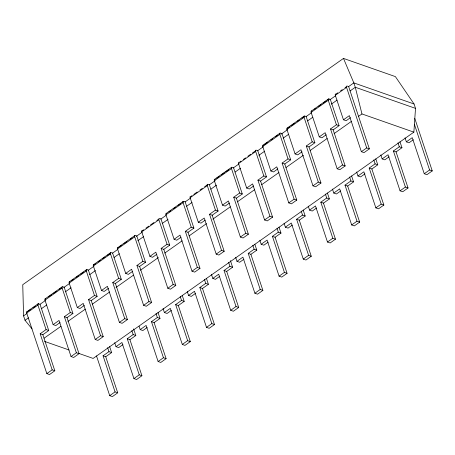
<?xml version="1.0" encoding="UTF-8"?>
<svg xmlns="http://www.w3.org/2000/svg" width="455" height="455" viewBox="0 0 455 455"><rect width="100%" height="100%" fill="white"/><g stroke="black" fill="none" stroke-linecap="round" stroke-linejoin="round"><path stroke-width="0.68" d="M78.487 353.296L93.127 358.426L413.862 132.143L415.512 108.375L414.056 104.002L395.389 76.611L343.485 58.416L22.75 284.699L23.575 315.895L25.031 320.269L32.032 328.902M26.851 311.766L38.089 303.832M45.142 298.861L62.284 286.764M69.336 281.793L86.478 269.696M93.531 264.719L110.673 252.627M117.726 247.651L134.868 235.554M166.115 213.514L183.257 201.417M214.504 179.372L231.652 167.275M262.893 145.23L280.041 133.133M287.088 128.162L304.236 116.065M311.283 111.094L328.43 98.997M28.563 310.97L30.809 309.383M33.056 307.796L35.308 306.215M37.555 304.628L38.681 303.832L40.012 304.298L48.736 330.535L42.833 334.704L40.171 333.771L46.074 329.602L48.736 330.535M48.583 296.842L51.443 294.829M53.155 293.617L56.585 291.2M59.446 289.181L61.732 287.571M71.634 280.581L73.352 279.37M76.207 277.357L78.493 275.741M80.78 274.132L83.64 272.113M85.352 270.901L87.07 269.696L88.401 270.162L97.125 296.398L91.222 300.562L88.56 299.629L94.464 295.466L97.125 296.398M94.117 264.719L95.26 263.911M98.115 261.898L100.401 260.283M102.688 258.673L104.974 257.058M107.261 255.448L110.121 253.429M119.455 246.843L121.741 245.234M124.027 243.618L126.882 241.605M130.312 239.182L132.03 237.971M142.506 230.583L143.649 229.775M145.936 228.16L148.791 226.146M150.508 224.935L153.938 222.518M156.793 220.499L158.511 219.293M168.987 211.899L170.705 210.688M173.56 208.674L175.272 207.463M178.132 205.444L180.419 203.834M182.705 202.219L183.848 201.411L185.179 201.883L193.904 228.114L188 232.283L185.339 231.35L191.242 227.181L193.904 228.114M192.038 195.633L190.895 196.441A2.104 0.978 54.8 0 0 190.144 197.726L198.295 222.211L200.956 223.143L205.25 220.112M193.756 194.427L197.186 192.004M200.041 189.991L202.327 188.376M204.613 186.766L207.469 184.747M216.807 178.161L219.094 176.551M221.38 174.936L224.235 172.917M225.947 171.711L228.808 169.692M239.859 161.9L241.002 161.093M243.288 159.477L245.575 157.868M247.861 156.253L250.716 154.239M252.428 153.028L255.858 150.605M264.622 144.423L267.483 142.409M270.913 139.992L272.625 138.781M275.485 136.762L277.766 135.152M287.674 128.162L289.391 126.951M291.103 125.739L294.533 123.322M297.394 121.309L299.106 120.097M301.966 118.078L304.247 116.469M314.155 109.479L315.872 108.267M318.727 106.254L321.014 104.639M323.3 103.029L326.161 101.01M327.873 99.799L329.016 98.997L330.347 99.463L339.077 125.699L333.168 129.863L330.506 128.93L336.41 124.767L339.077 125.699M337.752 92.831L336.063 94.02A2.104 0.978 54.8 0 0 335.318 95.305L343.462 119.79L346.124 120.723L350.418 117.691M340.562 90.852L342.245 89.658M345.055 87.678L346.181 86.882M42.833 334.704L54.833 370.779L49.498 374.539L46.837 373.606L26.691 313.046L37.93 305.117A2.104 0.978 54.8 0 1 38.681 303.832M60.083 322.532L55.789 325.564L53.121 324.631L44.977 300.141L62.125 288.043A2.104 0.978 54.8 0 1 62.875 286.764L64.206 287.23L72.931 313.467L67.027 317.635L64.365 316.697L70.269 312.534L72.931 313.467M84.277 305.464L79.983 308.496L77.316 307.557L69.171 283.073L86.319 270.975A2.104 0.978 54.8 0 1 87.07 269.696M108.472 288.39L104.178 291.422L101.516 290.489L93.366 266.004L110.514 253.907A2.104 0.978 54.8 0 1 111.265 252.622L112.595 253.088L121.32 279.325L115.416 283.493L112.755 282.561L118.658 278.392L121.32 279.325M132.667 271.322L128.373 274.354L125.711 273.421L117.561 248.93L134.708 236.839A2.104 0.978 54.8 0 1 135.459 235.554L136.79 236.02L145.515 262.256L139.611 266.425L136.949 265.493L142.853 261.324L145.515 262.256M156.861 254.254L152.567 257.285L149.905 256.353L141.755 231.862L158.903 219.765A2.104 0.978 54.8 0 1 159.654 218.485L160.985 218.952L169.709 245.188L163.806 249.351L161.144 248.419L167.048 244.255L169.709 245.188M181.056 237.186L176.762 240.212L174.1 239.279L165.95 214.794L183.098 202.697A2.104 0.978 54.8 0 1 183.848 201.411M190.144 197.726L207.292 185.629A2.104 0.978 54.8 0 1 208.043 184.343L209.374 184.81L218.099 211.046L212.195 215.215L209.533 214.282L215.437 210.113L218.099 211.046M229.445 203.044L225.151 206.075L222.489 205.142L214.339 180.652L231.487 168.555A2.104 0.978 54.8 0 1 232.238 167.275L233.569 167.741L242.293 193.978L236.39 198.141L233.728 197.208L239.631 193.045L242.293 193.978M253.64 185.976L249.346 189.001L246.684 188.069L238.534 163.584L255.682 151.487A2.104 0.978 54.8 0 1 256.432 150.207L257.763 150.673L266.488 176.91L260.584 181.073L257.922 180.14L263.826 175.971L266.488 176.91M277.834 168.902L273.54 171.933L270.879 171L262.734 146.516L279.876 134.418A2.104 0.978 54.8 0 1 280.627 133.133L281.958 133.599L290.682 159.836L284.779 164.005L282.117 163.072L288.021 158.903L290.682 159.836M302.029 151.833L297.735 154.865L295.073 153.932L286.929 129.442L304.071 117.344A2.104 0.978 54.8 0 1 304.822 116.065L306.152 116.531L314.883 142.768L308.973 146.937L306.312 145.998L312.215 141.835L314.883 142.768M326.224 134.765L321.93 137.797L319.268 136.858L311.123 112.374L328.265 100.276A2.104 0.978 54.8 0 1 329.016 98.997M335.318 95.305L346.556 87.371A2.104 0.978 54.8 0 1 347.307 86.092L348.638 86.558L369.363 148.87L364.028 152.63L361.367 151.697L349.366 115.627L343.462 119.79M23.575 315.895L27.038 313.45M40.012 304.298L45.238 300.613M63.819 287.503L69.626 283.408M88.207 270.298L94.014 266.198M112.595 253.088L117.822 249.403M136.403 236.293L142.21 232.198M160.791 219.088L166.018 215.403M185.179 201.883L190.6 198.056M209.374 184.81L215.164 180.726M233.125 168.054L238.915 163.965M257.456 150.889L263.246 146.8M281.207 134.134L287.577 129.635M306.113 116.56L311.328 112.88M329.864 99.799L335.659 95.715M348.638 86.558L353.831 82.89L414.056 104.002M25.031 320.269L28.494 317.823M41.462 308.672L46.689 304.986M65.27 291.877L71.077 287.782M89.658 274.672L95.465 270.571M114.051 257.462L119.273 253.776M137.854 240.667L143.661 236.572M162.247 223.462L168.054 219.361M186.635 206.251L192.055 202.429M210.83 189.183L216.62 185.094M235.155 172.018L240.371 168.339M258.906 155.263L264.702 151.174M283.238 138.098L288.453 134.418M307.569 120.933L312.784 117.253M331.32 104.172L337.115 100.089M350.088 90.932L355.287 87.263L415.512 108.375M53.121 324.631L59.031 320.462L71.031 356.538L73.693 357.471L79.028 353.706L67.027 317.635M77.316 307.557L83.225 303.394L95.226 339.47L97.888 340.403L103.222 336.637L91.222 300.562M101.516 290.489L107.42 286.326L119.42 322.396L122.082 323.329L127.417 319.569L115.416 283.493M125.711 273.421L131.614 269.252L143.615 305.328L146.277 306.26L151.612 302.495L139.611 266.425M149.905 256.353L155.809 252.184L167.81 288.26L170.471 289.192L175.806 285.427L163.806 249.351M174.1 239.279L180.004 235.116L192.004 271.186L194.666 272.118L200.001 268.359L188 232.283M198.295 222.211L204.198 218.042L216.199 254.118L218.861 255.05L224.196 251.285L212.195 215.215M222.489 205.142L228.393 200.974L240.394 237.049L243.055 237.982L248.39 234.217L236.39 198.141M246.684 188.069L252.588 183.905L264.588 219.975L267.25 220.914L272.585 217.149L260.584 181.073M270.879 171L276.782 166.831L288.783 202.907L291.445 203.84L296.779 200.081L284.779 164.005M295.073 153.932L300.977 149.763L312.977 185.839L315.639 186.772L320.974 183.007L308.973 146.937M319.268 136.858L325.171 132.695L337.172 168.771L339.834 169.704L345.169 165.938L333.168 129.863M44.124 338.184L60.942 326.32M67.903 321.406L85.301 309.133M92.263 304.219L109.661 291.945M116.042 287.446L133.44 275.167M140.402 270.259L158.38 257.575M164.761 253.071L182.159 240.797M189.121 235.883L206.519 223.61M212.9 219.111L230.298 206.832M237.26 201.923L254.658 189.65M261.619 184.736L279.017 172.462M285.979 167.548L303.377 155.274M310.338 150.366L327.156 138.496M334.118 133.588L351.516 121.314M358.477 116.4L361.958 113.949L413.862 132.143M46.837 373.606L52.171 369.847L54.833 370.779M71.031 356.538L76.366 352.773L79.028 353.706M95.226 339.47L100.561 335.705L103.222 336.637M119.42 322.396L124.755 318.637L127.417 319.569M143.615 305.328L148.95 301.563L151.612 302.495M167.81 288.26L173.145 284.494L175.806 285.427M192.004 271.186L197.339 267.426L200.001 268.359M216.199 254.118L221.534 250.352L224.196 251.285M240.394 237.049L245.728 233.284L248.39 234.217M264.588 219.975L269.923 216.216L272.585 217.149M288.783 202.907L294.118 199.142L296.779 200.081M312.977 185.839L318.312 182.074L320.974 183.007M337.172 168.771L342.507 165.006L345.169 165.938M361.367 151.697L366.702 147.938L369.363 148.87M103.057 355.816L108.961 351.647L111.623 352.579L105.719 356.748L103.057 355.816L115.058 391.891L117.72 392.824L112.385 396.584L109.723 395.651L96.5 355.907M114.688 342.7L116.008 346.676L121.917 342.507L133.918 378.583L136.58 379.515L141.915 375.75L129.914 339.68L127.252 338.748L133.156 334.579L135.817 335.511L129.914 339.68M139.105 326.292L140.203 329.608L146.112 325.439L158.112 361.515L160.774 362.447L166.109 358.682L154.108 322.606L151.447 321.674L157.35 317.51L160.012 318.443L154.108 322.606M163.078 308.558L164.397 312.534L170.306 308.371L182.307 344.441L184.969 345.379L190.304 341.614L178.303 305.538L175.641 304.605L181.545 300.436L184.207 301.369L178.303 305.538M187.272 291.49L188.592 295.466L194.501 291.297L206.502 327.373L209.163 328.305L214.498 324.546L202.498 288.47L199.836 287.537L205.74 283.368L208.401 284.301L202.498 288.47M211.467 274.422L212.786 278.397L218.696 274.228L230.696 310.304L233.358 311.237L238.693 307.472L226.692 271.396L224.031 270.463L229.934 266.3L232.596 267.233L226.692 271.396M235.662 257.348L236.981 261.324L242.89 257.16L254.891 293.236L257.553 294.169L262.888 290.404L250.887 254.328L248.225 253.395L254.129 249.226L256.791 250.165L250.887 254.328M259.856 240.28L261.176 244.255L267.085 240.086L279.086 276.162L281.747 277.095L287.082 273.336L275.082 237.26L272.42 236.327L278.324 232.158L280.985 233.091L275.082 237.26M284.051 223.212L285.376 227.187L291.28 223.018L303.28 259.094L305.942 260.027L311.277 256.262L299.276 220.192L296.614 219.253L302.518 215.09L305.18 216.023L299.276 220.192M308.245 206.143L309.571 210.113L315.474 205.95L327.475 242.026L330.137 242.959L335.471 239.194L323.471 203.118L320.809 202.185L326.713 198.022L329.375 198.954L323.471 203.118M332.44 189.07L333.765 193.045L339.669 188.882L351.67 224.952L354.331 225.885L359.666 222.125L347.665 186.049L345.004 185.117L350.907 180.948L353.569 181.881L347.665 186.049M356.635 172.001L357.96 175.977L363.863 171.808L375.864 207.884L378.526 208.817L383.861 205.051L371.86 168.981L369.198 168.049L375.102 163.88L377.764 164.812L371.86 168.981M380.829 154.933L382.154 158.909L388.058 154.74L400.059 190.816L402.721 191.748L408.055 187.983L396.055 151.907L393.393 150.975L399.297 146.811L401.958 147.744L396.055 151.907M405.024 137.859L406.349 141.835L412.253 137.672L424.253 173.742L426.915 174.68L432.25 170.915L414.789 118.425M122.969 344.577L118.67 347.609L116.008 346.676M147.164 327.509L142.864 330.54L140.203 329.608M171.359 310.441L167.059 313.467L164.397 312.534M195.553 293.367L191.254 296.398L188.592 295.466M219.748 276.299L215.454 279.33L212.786 278.397M243.943 259.231L239.648 262.256L236.981 261.324M268.137 242.157L263.843 245.188L261.176 244.255M292.332 225.088L288.038 228.12L285.376 227.187M316.526 208.02L312.232 211.052L309.571 210.113M340.721 190.946L336.427 193.978L333.765 193.045M364.916 173.878L360.622 176.91L357.96 175.977M389.11 156.81L384.816 159.841L382.154 158.909M413.305 139.742L409.011 142.768L406.349 141.835M109.723 395.651L115.058 391.891M133.918 378.583L139.253 374.818L141.915 375.75M158.112 361.515L163.447 357.749L166.109 358.682M182.307 344.441L187.642 340.681L190.304 341.614M206.502 327.373L211.837 323.607L214.498 324.546M230.696 310.304L236.031 306.539L238.693 307.472M254.891 293.236L260.226 289.471L262.888 290.404M279.086 276.162L284.421 272.403L287.082 273.336M303.28 259.094L308.615 255.329L311.277 256.262M327.475 242.026L332.81 238.261L335.471 239.194M351.67 224.952L357.004 221.193L359.666 222.125M375.864 207.884L381.199 204.119L383.861 205.051M400.059 190.816L405.394 187.05L408.055 187.983M424.253 173.742L429.588 169.982L432.25 170.915M44.55 341.398L69.171 350.026M343.485 58.416L353.831 82.89L355.287 87.263L361.958 113.949M414.346 124.169L429.588 169.982M399.979 141.789L401.958 147.744M397.977 142.836L399.297 146.811M393.393 150.975L405.394 187.05M375.784 158.858L377.764 164.812M373.783 159.904L375.102 163.88M346.556 87.371L366.702 147.938M369.198 168.049L381.199 204.119M328.265 100.276L336.41 124.767M351.59 175.926L353.569 181.881M349.588 176.972L350.907 180.948M330.506 128.93L342.507 165.006M345.004 185.117L357.004 221.193M304.071 117.344L312.215 141.835M327.395 192.994L329.375 198.954M325.393 194.046L326.713 198.022M306.312 145.998L318.312 182.074M320.809 202.185L332.81 238.261M279.876 134.418L288.021 158.903M303.201 210.068L305.18 216.023M301.199 211.114L302.518 215.09M282.117 163.072L294.118 199.142M296.614 219.253L308.615 255.329M255.682 151.487L263.826 175.971M279.006 227.136L280.985 233.091M277.004 228.182L278.324 232.158M257.922 180.14L269.923 216.216M272.42 236.327L284.421 272.403M231.487 168.555L239.631 193.045M254.811 244.204L256.791 250.165M252.809 245.256L254.129 249.226M233.728 197.208L245.728 233.284M248.225 253.395L260.226 289.471M207.292 185.629L215.437 210.113M230.395 260.613L232.596 267.233M228.615 262.325L229.934 266.3M209.533 214.282L221.534 250.352M224.031 270.463L236.031 306.539M183.098 202.697L191.242 227.181M206.422 278.346L208.401 284.301M204.42 279.393L205.74 283.368M185.339 231.35L197.339 267.426M199.836 287.537L211.837 323.607M158.903 219.765L167.048 244.255M182.227 295.414L184.207 301.369M180.225 296.461L181.545 300.436M161.144 248.419L173.145 284.494M175.641 304.605L187.642 340.681M134.708 236.839L142.853 261.324M158.033 312.488L160.012 318.443M156.031 313.535L157.35 317.51M136.949 265.493L148.95 301.563M151.447 321.674L163.447 357.749M110.514 253.907L118.658 278.392M133.616 328.891L135.817 335.511M131.831 330.603L133.156 334.579M112.755 282.561L124.755 318.637M127.252 338.748L139.253 374.818M86.319 270.975L94.464 295.466M109.644 346.625L111.623 352.579M107.636 347.671L108.961 351.647M88.56 299.629L100.561 335.705M105.719 356.748L117.72 392.824M62.125 288.043L70.269 312.534M64.365 316.697L76.366 352.773M37.93 305.117L46.074 329.602M40.171 333.771L52.171 369.847M26.691 313.046A2.104 0.978 54.8 0 1 27.436 311.766M214.339 180.652A2.104 0.978 54.8 0 1 214.925 179.327M311.123 112.374A2.104 0.978 54.8 0 1 311.868 111.094M286.929 129.442A2.104 0.978 54.8 0 1 287.35 128.1M262.734 146.516A2.104 0.978 54.8 0 1 263.479 145.23M238.534 163.584A2.104 0.978 54.8 0 1 239.12 162.253M44.977 300.141A2.104 0.978 54.8 0 1 45.727 298.861M69.171 283.073A2.104 0.978 54.8 0 1 69.922 281.793M93.366 266.004A2.104 0.978 54.8 0 1 93.946 264.673M117.561 248.93A2.104 0.978 54.8 0 1 118.311 247.651M141.755 231.862A2.104 0.978 54.8 0 1 142.182 230.52M165.95 214.794A2.104 0.978 54.8 0 1 166.701 213.509"/></g></svg>
